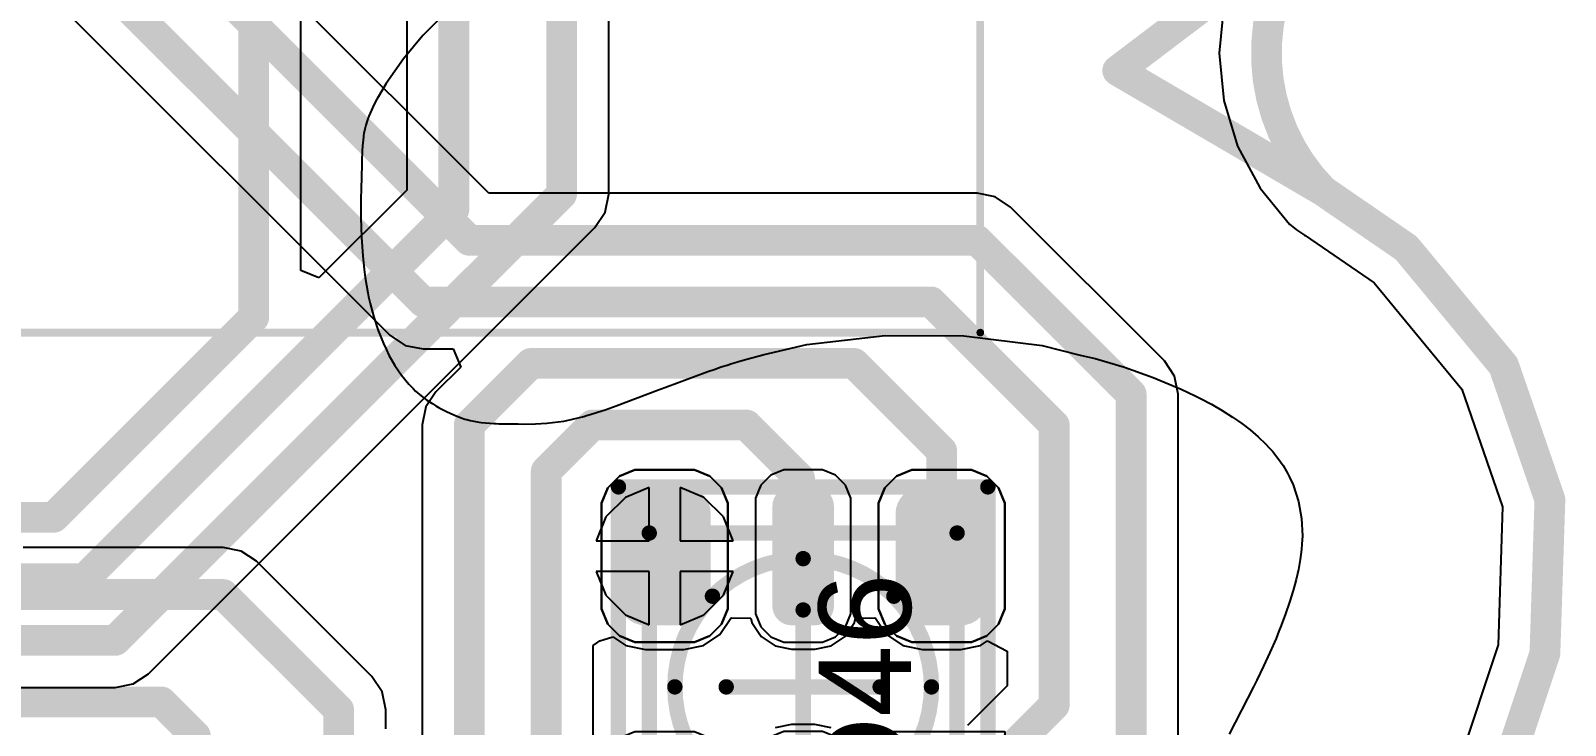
# Model space of a CAD drawing. Header units: inches. Extents: x -30 to 118, y 20 to 51.
# Drawn here: x 107.45 to 117.42, y 26.65 to 31.16 of the extents above; entities that cross this region are included whole.
import ezdxf

# ---------------------------------------------------------------- set-up
doc = ezdxf.new("R2010")
doc.units = ezdxf.units.IN
for name, color, linetype in [('Bottom Courtyard', 56, 'Continuous'), ('Bottom Layer', 5, 'Continuous'), ('Keep-Out Layer', 6, 'Continuous'), ('Mechanical 1', 6, 'Continuous'), ('Top Component Outline', 56, 'Continuous'), ('Top Courtyard', 56, 'Continuous'), ('Top Layer', 1, 'Continuous'), ('Top Overlay', 2, 'Continuous'), ('Top Paste', 8, 'Continuous'), ('Top Solder', 216, 'Continuous'), ('Via Holes', 16, 'Continuous')]:
    doc.layers.add(name, color=color, linetype=linetype)
doc.styles.add('Arial', font='', dxfattribs={"height": 0.2})
doc.styles.get('Arial').set_extended_font_data('Arial')

# ---------------------------------------------------------------- blocks, each defined once
blk = doc.blocks.new('APA_RGB_LED_2020_573')
at = {"layer": 'Top Layer'}
h = blk.add_hatch(color=1, dxfattribs=at)
edge = h.paths.add_edge_path()
edge.add_arc((-1.125, 1.025), 0.125, 90, 180)
edge.add_line((-1.25, 1.025), (-1.25, 0.775))
edge.add_arc((-1.125, 0.775), 0.125, 180, 270)
edge.add_line((-1.125, 0.65), (-0.575, 0.65))
edge.add_arc((-0.575, 0.775), 0.125, 270, 360)
edge.add_line((-0.45, 0.775), (-0.45, 1.025))
edge.add_arc((-0.575, 1.025), 0.125, 0, 90)
edge.add_line((-0.575, 1.15), (-1.125, 1.15))
h = blk.add_hatch(color=1, dxfattribs=at)
edge = h.paths.add_edge_path()
edge.add_arc((0.575, 1.025), 0.125, 90, 180)
edge.add_line((0.45, 1.025), (0.45, 0.775))
edge.add_arc((0.575, 0.775), 0.125, 180, 270)
edge.add_line((0.575, 0.65), (1.125, 0.65))
edge.add_arc((1.125, 0.775), 0.125, 270, 360)
edge.add_line((1.25, 0.775), (1.25, 1.025))
edge.add_arc((1.125, 1.025), 0.125, 0, 90)
edge.add_line((1.125, 1.15), (0.575, 1.15))
h = blk.add_hatch(color=1, dxfattribs=at)
edge = h.paths.add_edge_path()
edge.add_arc((-1.175, 0.075), 0.075, 90, 180)
edge.add_line((-1.25, 0.075), (-1.25, -0.075))
edge.add_arc((-1.175, -0.075), 0.075, 180, 270)
edge.add_line((-1.175, -0.15), (-0.525, -0.15))
edge.add_arc((-0.525, -0.075), 0.075, 270, 360)
edge.add_line((-0.45, -0.075), (-0.45, 0.075))
edge.add_arc((-0.525, 0.075), 0.075, 0, 90)
edge.add_line((-0.525, 0.15), (-1.175, 0.15))
h = blk.add_hatch(color=1, dxfattribs=at)
edge = h.paths.add_edge_path()
edge.add_arc((0.525, 0.075), 0.075, 90, 180)
edge.add_line((0.45, 0.075), (0.45, -0.075))
edge.add_arc((0.525, -0.075), 0.075, 180, 270)
edge.add_line((0.525, -0.15), (1.175, -0.15))
edge.add_arc((1.175, -0.075), 0.075, 270, 360)
edge.add_line((1.25, -0.075), (1.25, 0.075))
edge.add_arc((1.175, 0.075), 0.075, 0, 90)
edge.add_line((1.175, 0.15), (0.525, 0.15))
blk.add_hatch(color=1, dxfattribs=at).paths.add_polyline_path([(-1.25, -0.65), (-0.45, -0.65), (-0.45, -1.15), (-1.25, -1.15)])
h = blk.add_hatch(color=1, dxfattribs=at)
edge = h.paths.add_edge_path()
edge.add_arc((0.575, -0.775), 0.125, 90, 180)
edge.add_line((0.45, -0.775), (0.45, -1.025))
edge.add_arc((0.575, -1.025), 0.125, 180, 270)
edge.add_line((0.575, -1.15), (1.125, -1.15))
edge.add_arc((1.125, -1.025), 0.125, 270, 360)
edge.add_line((1.25, -1.025), (1.25, -0.775))
edge.add_arc((1.125, -0.775), 0.125, 0, 90)
edge.add_line((1.125, -0.65), (0.575, -0.65))
at = {"layer": 'Top Paste'}
h = blk.add_hatch(color=8, dxfattribs=at)
edge = h.paths.add_edge_path()
edge.add_arc((-1.125, 1.025), 0.125, 90, 180)
edge.add_line((-1.25, 1.025), (-1.25, 0.775))
edge.add_arc((-1.125, 0.775), 0.125, 180, 270)
edge.add_line((-1.125, 0.65), (-0.575, 0.65))
edge.add_arc((-0.575, 0.775), 0.125, 270, 360)
edge.add_line((-0.45, 0.775), (-0.45, 1.025))
edge.add_arc((-0.575, 1.025), 0.125, 0, 90)
edge.add_line((-0.575, 1.15), (-1.125, 1.15))
h = blk.add_hatch(color=8, dxfattribs=at)
edge = h.paths.add_edge_path()
edge.add_arc((0.575, 1.025), 0.125, 90, 180)
edge.add_line((0.45, 1.025), (0.45, 0.775))
edge.add_arc((0.575, 0.775), 0.125, 180, 270)
edge.add_line((0.575, 0.65), (1.125, 0.65))
edge.add_arc((1.125, 0.775), 0.125, 270, 360)
edge.add_line((1.25, 0.775), (1.25, 1.025))
edge.add_arc((1.125, 1.025), 0.125, 0, 90)
edge.add_line((1.125, 1.15), (0.575, 1.15))
h = blk.add_hatch(color=8, dxfattribs=at)
edge = h.paths.add_edge_path()
edge.add_arc((-1.175, 0.075), 0.075, 90, 180)
edge.add_line((-1.25, 0.075), (-1.25, -0.075))
edge.add_arc((-1.175, -0.075), 0.075, 180, 270)
edge.add_line((-1.175, -0.15), (-0.525, -0.15))
edge.add_arc((-0.525, -0.075), 0.075, 270, 360)
edge.add_line((-0.45, -0.075), (-0.45, 0.075))
edge.add_arc((-0.525, 0.075), 0.075, 0, 90)
edge.add_line((-0.525, 0.15), (-1.175, 0.15))
h = blk.add_hatch(color=8, dxfattribs=at)
edge = h.paths.add_edge_path()
edge.add_arc((0.525, 0.075), 0.075, 90, 180)
edge.add_line((0.45, 0.075), (0.45, -0.075))
edge.add_arc((0.525, -0.075), 0.075, 180, 270)
edge.add_line((0.525, -0.15), (1.175, -0.15))
edge.add_arc((1.175, -0.075), 0.075, 270, 360)
edge.add_line((1.25, -0.075), (1.25, 0.075))
edge.add_arc((1.175, 0.075), 0.075, 0, 90)
edge.add_line((1.175, 0.15), (0.525, 0.15))
blk.add_hatch(color=8, dxfattribs=at).paths.add_polyline_path([(-1.25, -0.65), (-0.45, -0.65), (-0.45, -1.15), (-1.25, -1.15)])
h = blk.add_hatch(color=8, dxfattribs=at)
edge = h.paths.add_edge_path()
edge.add_arc((0.575, -0.775), 0.125, 90, 180)
edge.add_line((0.45, -0.775), (0.45, -1.025))
edge.add_arc((0.575, -1.025), 0.125, 180, 270)
edge.add_line((0.575, -1.15), (1.125, -1.15))
edge.add_arc((1.125, -1.025), 0.125, 270, 360)
edge.add_line((1.25, -1.025), (1.25, -0.775))
edge.add_arc((1.125, -0.775), 0.125, 0, 90)
edge.add_line((1.125, -0.65), (0.575, -0.65))
at = {"layer": 'Top Solder'}
h = blk.add_hatch(color=216, dxfattribs=at)
edge = h.paths.add_edge_path()
edge.add_arc((-1.125, 1.025), 0.175, 90, 180)
edge.add_line((-1.3, 1.025), (-1.3, 0.775))
edge.add_arc((-1.125, 0.775), 0.175, 180, 270)
edge.add_line((-1.125, 0.6), (-0.575, 0.6))
edge.add_arc((-0.575, 0.775), 0.175, 270, 360)
edge.add_line((-0.4, 0.775), (-0.4, 1.025))
edge.add_arc((-0.575, 1.025), 0.175, 0, 90)
edge.add_line((-0.575, 1.2), (-1.125, 1.2))
h = blk.add_hatch(color=216, dxfattribs=at)
edge = h.paths.add_edge_path()
edge.add_arc((0.575, 1.025), 0.175, 90, 180)
edge.add_line((0.4, 1.025), (0.4, 0.775))
edge.add_arc((0.575, 0.775), 0.175, 180, 270)
edge.add_line((0.575, 0.6), (1.125, 0.6))
edge.add_arc((1.125, 0.775), 0.175, 270, 360)
edge.add_line((1.3, 0.775), (1.3, 1.025))
edge.add_arc((1.125, 1.025), 0.175, 0, 90)
edge.add_line((1.125, 1.2), (0.575, 1.2))
h = blk.add_hatch(color=216, dxfattribs=at)
edge = h.paths.add_edge_path()
edge.add_arc((-1.175, 0.075), 0.125, 90, 180)
edge.add_line((-1.3, 0.075), (-1.3, -0.075))
edge.add_arc((-1.175, -0.075), 0.125, 180, 270)
edge.add_line((-1.175, -0.2), (-0.525, -0.2))
edge.add_arc((-0.525, -0.075), 0.125, 270, 360)
edge.add_line((-0.4, -0.075), (-0.4, 0.075))
edge.add_arc((-0.525, 0.075), 0.125, 0, 90)
edge.add_line((-0.525, 0.2), (-1.175, 0.2))
h = blk.add_hatch(color=216, dxfattribs=at)
edge = h.paths.add_edge_path()
edge.add_arc((0.525, 0.075), 0.125, 90, 180)
edge.add_line((0.4, 0.075), (0.4, -0.075))
edge.add_arc((0.525, -0.075), 0.125, 180, 270)
edge.add_line((0.525, -0.2), (1.175, -0.2))
edge.add_arc((1.175, -0.075), 0.125, 270, 360)
edge.add_line((1.3, -0.075), (1.3, 0.075))
edge.add_arc((1.175, 0.075), 0.125, 0, 90)
edge.add_line((1.175, 0.2), (0.525, 0.2))
blk.add_hatch(color=216, dxfattribs=at).paths.add_polyline_path([(-1.3, -0.6), (-0.4, -0.6), (-0.4, -1.2), (-1.3, -1.2)])
h = blk.add_hatch(color=216, dxfattribs=at)
edge = h.paths.add_edge_path()
edge.add_arc((0.575, -0.775), 0.175, 90, 180)
edge.add_line((0.4, -0.775), (0.4, -1.025))
edge.add_arc((0.575, -1.025), 0.175, 180, 270)
edge.add_line((0.575, -1.2), (1.125, -1.2))
edge.add_arc((1.125, -1.025), 0.175, 270, 360)
edge.add_line((1.3, -1.025), (1.3, -0.775))
edge.add_arc((1.125, -0.775), 0.175, 0, 90)
edge.add_line((1.125, -0.6), (0.575, -0.6))
at = {"layer": 'Top Component Outline'}
for points in [[(-1, 1, 0.1, 0.1, 0), (-1, -1, 0.1, 0.1, 0)], [(-1, 1, 0.1, 0.1, 0), (1, 1, 0.1, 0.1, 0)], [(1, 1, 0.1, 0.1, 0), (1, -1, 0.1, 0.1, 0)], [(-1, -1, 0.1, 0.1, 0), (1, -1, 0.1, 0.1, 0)]]:
    blk.add_lwpolyline(points, format="xyseb", dxfattribs=at)
for points in [[(-1.025, 1, 0.05, 0.05, 1), (-0.975, 1, 0.05, 0.05, 1)], [(-1.025, 1, 0.05, 0.05, 1), (-0.975, 1, 0.05, 0.05, 1)], [(0.975, 1, 0.05, 0.05, 1), (1.025, 1, 0.05, 0.05, 1)], [(0.975, 1, 0.05, 0.05, 1), (1.025, 1, 0.05, 0.05, 1)], [(-1.025, -1, 0.05, 0.05, 1), (-0.975, -1, 0.05, 0.05, 1)], [(-1.025, -1, 0.05, 0.05, 1), (-0.975, -1, 0.05, 0.05, 1)], [(0.975, -1, 0.05, 0.05, 1), (1.025, -1, 0.05, 0.05, 1)], [(0.975, -1, 0.05, 0.05, 1), (1.025, -1, 0.05, 0.05, 1)]]:
    blk.add_lwpolyline(points, format="xyseb", close=True, dxfattribs=at)
at = {"layer": 'Top Courtyard'}
for points in [[(-1.3, 1.2, 0.1, 0.1, 0), (1.3, 1.2, 0.1, 0.1, 0)], [(-1.3, 1.2, 0.1, 0.1, 0), (-1.3, -1.2, 0.1, 0.1, 0)], [(1.3, 1.2, 0.1, 0.1, 0), (1.3, -1.2, 0.1, 0.1, 0)], [(0, 0.5, 0.1, 0.1, 0), (0, -0.5, 0.1, 0.1, 0)], [(-0.5, 0, 0.1, 0.1, 0), (0.5, 0, 0.1, 0.1, 0)], [(-1.3, -1.2, 0.1, 0.1, 0), (1.3, -1.2, 0.1, 0.1, 0)]]:
    blk.add_lwpolyline(points, format="xyseb", dxfattribs=at)
for points in [[(-1.325, 1.2, 0.05, 0.05, 1), (-1.275, 1.2, 0.05, 0.05, 1)], [(-1.325, 1.2, 0.05, 0.05, 1), (-1.275, 1.2, 0.05, 0.05, 1)], [(1.275, 1.2, 0.05, 0.05, 1), (1.325, 1.2, 0.05, 0.05, 1)], [(1.275, 1.2, 0.05, 0.05, 1), (1.325, 1.2, 0.05, 0.05, 1)], [(-0.025, 0.5, 0.05, 0.05, 1), (0.025, 0.5, 0.05, 0.05, 1)], [(-0.525, 0, 0.05, 0.05, 1), (-0.475, 0, 0.05, 0.05, 1)], [(0.475, 0, 0.05, 0.05, 1), (0.525, 0, 0.05, 0.05, 1)], [(-0.025, -0.5, 0.05, 0.05, 1), (0.025, -0.5, 0.05, 0.05, 1)], [(-1.325, -1.2, 0.05, 0.05, 1), (-1.275, -1.2, 0.05, 0.05, 1)], [(-1.325, -1.2, 0.05, 0.05, 1), (-1.275, -1.2, 0.05, 0.05, 1)], [(1.275, -1.2, 0.05, 0.05, 1), (1.325, -1.2, 0.05, 0.05, 1)], [(1.275, -1.2, 0.05, 0.05, 1), (1.325, -1.2, 0.05, 0.05, 1)]]:
    blk.add_lwpolyline(points, format="xyseb", close=True, dxfattribs=at)
at = {"layer": 'Top Overlay'}
for p, q in [((-1.2929, 1.2689), (-1.1937, 1.31)), ((-1.1937, 1.31), (-1.14, 1.31)), ((-1.14, 1.31), (-1.14, 1.31)), ((-1.14, 1.31), (-0.56, 1.31)), ((-0.56, 1.31), (-0.5063, 1.31)), ((-0.5063, 1.31), (-0.4071, 1.2689)), ((0.4071, 1.2689), (0.5063, 1.31)), ((0.5063, 1.31), (0.56, 1.31)), ((0.56, 1.31), (0.56, 1.31)), ((0.56, 1.31), (1.14, 1.31)), ((1.14, 1.31), (1.1937, 1.31)), ((1.1937, 1.31), (1.2929, 1.2689)), ((-1.3689, 1.1929), (-1.2929, 1.2689)), ((-0.4071, 1.2689), (-0.3311, 1.1929)), ((0.3311, 1.1929), (0.4071, 1.2689)), ((1.2929, 1.2689), (1.3689, 1.1929)), ((-1.41, 1.0937), (-1.3689, 1.1929)), ((-0.3311, 1.1929), (-0.29, 1.0937)), ((0.29, 1.0937), (0.3311, 1.1929)), ((1.3689, 1.1929), (1.41, 1.0937)), ((-1.41, 1.04), (-1.41, 1.0937)), ((-1.41, 0.76), (-1.41, 1.04)), ((-0.29, 1.0937), (-0.29, 1.04)), ((-0.29, 1.04), (-0.29, 1.04)), ((-0.29, 1.04), (-0.29, 0.76)), ((0.29, 1.04), (0.29, 1.0937)), ((0.29, 0.76), (0.29, 1.04)), ((1.41, 1.0937), (1.41, 1.04)), ((1.41, 1.04), (1.41, 1.04)), ((1.41, 1.04), (1.41, 0.76)), ((-1.41, 0.76), (-1.41, 0.76)), ((-1.41, 0.7063), (-1.41, 0.76)), ((-1.3689, 0.6071), (-1.41, 0.7063)), ((-0.29, 0.7063), (-0.3311, 0.6071)), ((-0.29, 0.76), (-0.29, 0.7063)), ((0.29, 0.76), (0.29, 0.76)), ((0.29, 0.7063), (0.29, 0.76)), ((0.3311, 0.6071), (0.29, 0.7063)), ((1.41, 0.7063), (1.3689, 0.6071)), ((1.41, 0.76), (1.41, 0.7063)), ((-1.2929, 0.5311), (-1.3689, 0.6071)), ((-0.3311, 0.6071), (-0.4071, 0.5311)), ((0.4071, 0.5311), (0.3311, 0.6071)), ((1.3689, 0.6071), (1.2929, 0.5311)), ((-1.1937, 0.49), (-1.2929, 0.5311)), ((-0.4071, 0.5311), (-0.5063, 0.49)), ((0.5063, 0.49), (0.4071, 0.5311)), ((1.2929, 0.5311), (1.1937, 0.49)), ((-1.14, 0.49), (-1.1937, 0.49)), ((-0.56, 0.49), (-1.14, 0.49)), ((-0.5063, 0.49), (-0.56, 0.49)), ((-0.56, 0.49), (-0.56, 0.49)), ((0.56, 0.49), (0.5063, 0.49)), ((1.14, 0.49), (0.56, 0.49)), ((1.1937, 0.49), (1.14, 0.49)), ((1.14, 0.49), (1.14, 0.49)), ((-1.2258, 0.31), (-1.3103, 0.275)), ((-1.18, 0.31), (-1.2258, 0.31)), ((-0.52, 0.31), (-1.18, 0.31)), ((-0.4743, 0.31), (-0.52, 0.31)), ((-0.52, 0.31), (-0.52, 0.31)), ((-0.3897, 0.275), (-0.4743, 0.31)), ((0.4742, 0.31), (0.3897, 0.275)), ((0.52, 0.31), (0.4742, 0.31)), ((1.18, 0.31), (0.52, 0.31)), ((1.2258, 0.31), (1.18, 0.31)), ((1.18, 0.31), (1.18, 0.31)), ((1.3103, 0.275), (1.2258, 0.31)), ((-1.375, 0.2103), (-1.41, 0.1258)), ((-1.3103, 0.275), (-1.375, 0.2103)), ((-0.325, 0.2103), (-0.3897, 0.275)), ((-0.29, 0.1258), (-0.325, 0.2103)), ((0.325, 0.2103), (0.29, 0.1258)), ((0.3897, 0.275), (0.325, 0.2103)), ((1.375, 0.2103), (1.3103, 0.275)), ((1.41, 0.1258), (1.375, 0.2103)), ((-1.41, 0.1258), (-1.41, 0.08)), ((-0.29, 0.08), (-0.29, 0.1258)), ((0.29, 0.1258), (0.29, 0.08)), ((1.41, 0.08), (1.41, 0.1258)), ((-1.41, 0.08), (-1.41, -0.08)), ((-1.41, 0.08), (-1.41, 0.08)), ((-0.29, -0.08), (-0.29, 0.08)), ((0.29, 0.08), (0.29, -0.08)), ((0.29, 0.08), (0.29, 0.08)), ((1.41, -0.08), (1.41, 0.08)), ((-1.41, -0.08), (-1.41, -0.1257)), ((-0.29, -0.1257), (-0.29, -0.08)), ((-0.29, -0.08), (-0.29, -0.08)), ((0.29, -0.08), (0.29, -0.1257)), ((1.41, -0.1257), (1.41, -0.08)), ((1.41, -0.08), (1.41, -0.08)), ((-1.41, -0.1257), (-1.375, -0.2103)), ((-0.325, -0.2103), (-0.29, -0.1257)), ((0.29, -0.1257), (0.325, -0.2103)), ((1.375, -0.2103), (1.41, -0.1257)), ((-1.375, -0.2103), (-1.3103, -0.275)), ((-1.3103, -0.275), (-1.2258, -0.31)), ((-0.4743, -0.31), (-0.3897, -0.275)), ((-0.3897, -0.275), (-0.325, -0.2103)), ((0.325, -0.2103), (0.3897, -0.275)), ((0.3897, -0.275), (0.4742, -0.31)), ((1.2258, -0.31), (1.3103, -0.275)), ((1.3103, -0.275), (1.375, -0.2103)), ((-1.2258, -0.31), (-1.18, -0.31)), ((-1.18, -0.31), (-1.18, -0.31)), ((-1.18, -0.31), (-0.52, -0.31)), ((-0.52, -0.31), (-0.4743, -0.31)), ((0.4742, -0.31), (0.52, -0.31)), ((0.52, -0.31), (0.52, -0.31)), ((0.52, -0.31), (1.18, -0.31)), ((1.18, -0.31), (1.2258, -0.31)), ((-1.41, -1.31), (-1.41, -0.49)), ((-1.41, -0.49), (-0.29, -0.49)), ((-0.29, -0.49), (-0.29, -1.31)), ((0.4071, -0.5311), (0.5063, -0.49)), ((0.5063, -0.49), (0.56, -0.49)), ((0.56, -0.49), (0.56, -0.49)), ((0.56, -0.49), (1.14, -0.49)), ((1.14, -0.49), (1.1937, -0.49)), ((1.1937, -0.49), (1.2929, -0.5311)), ((0.3311, -0.6071), (0.4071, -0.5311)), ((1.2929, -0.5311), (1.3689, -0.6071)), ((0.29, -0.7063), (0.3311, -0.6071)), ((1.3689, -0.6071), (1.41, -0.7063)), ((0.29, -0.76), (0.29, -0.7063)), ((0.29, -1.04), (0.29, -0.76)), ((1.41, -0.7063), (1.41, -0.76)), ((1.41, -0.76), (1.41, -0.76)), ((1.41, -0.76), (1.41, -1.04)), ((0.29, -1.04), (0.29, -1.04)), ((0.29, -1.0937), (0.29, -1.04)), ((0.3311, -1.1929), (0.29, -1.0937)), ((1.41, -1.0937), (1.3689, -1.1929)), ((1.41, -1.04), (1.41, -1.0937)), ((0.4071, -1.2689), (0.3311, -1.1929)), ((1.3689, -1.1929), (1.2929, -1.2689)), ((0.5063, -1.31), (0.4071, -1.2689)), ((1.2929, -1.2689), (1.1937, -1.31)), ((-0.29, -1.31), (-1.41, -1.31)), ((0.56, -1.31), (0.5063, -1.31)), ((1.14, -1.31), (0.56, -1.31)), ((1.1937, -1.31), (1.14, -1.31)), ((1.14, -1.31), (1.14, -1.31))]:
    blk.add_line(p, q, dxfattribs=at)
at = {"layer": 'Top Courtyard', "style": 'Arial'}
blk.add_text('D46', height=0.6, dxfattribs=at).set_placement((-0.8, -0.7))
blk = doc.blocks.new('GCT_MEM2085_00_115_00_A_REV0_2_B_600')
at = {"layer": 'Bottom Courtyard'}
for points in [[(6.2, 11.62, 0.05, 0.05, 0), (-6.2, 11.62, 0.05, 0.05, 0)], [(6.2, -4.48, 0.05, 0.05, 0), (6.2, 11.62, 0.05, 0.05, 0)]]:
    blk.add_lwpolyline(points, format="xyseb", dxfattribs=at)
blk.add_lwpolyline([(6.1875, 11.62, 0.025, 0.025, 1), (6.2125, 11.62, 0.025, 0.025, 1)], format="xyseb", close=True, dxfattribs=at)
blk.add_lwpolyline([(6.1875, 11.62, 0.025, 0.025, 1), (6.2125, 11.62, 0.025, 0.025, 1)], format="xyseb", close=True, dxfattribs=at)

msp = doc.modelspace()

# ---------------------------------------------------------------- hatches: boundary and pattern name
at = {"layer": 'Bottom Layer'}
h = msp.add_hatch(color=5, dxfattribs=at)
edge = h.paths.add_edge_path()
edge.add_arc((111.5692, 27.7478), 0.3, 0, 360)
at = {"layer": 'Top Layer'}
h = msp.add_hatch(color=1, dxfattribs=at)
edge = h.paths.add_edge_path()
edge.add_arc((111.5692, 27.7478), 0.3, 0, 360)
at = {"layer": 'Via Holes'}
h = msp.add_hatch(color=7, dxfattribs=at)
edge = h.paths.add_edge_path()
edge.add_arc((111.5692, 27.7478), 0.15, 0, 360)

# ---------------------------------------------------------------- linework, layer by layer
at = {"layer": 'Bottom Layer'}
for p, q in [((111.2059, 30.1), (111.2059, 35.37)), ((109.8941, 34.3384), (109.8941, 30.1267)), ((109.2059, 29.6044), (109.2059, 31.9)), ((115.2012, 31.3253), (115.1708, 31.0171)), ((115.1708, 31.0171), (115.2012, 30.7089)), ((115.2012, 30.7089), (115.2911, 30.4125)), ((115.2911, 30.4125), (115.4371, 30.1394)), ((109.8941, 30.1267), (109.3232, 29.5558)), ((115.4371, 30.1394), (115.6294, 29.9051)), ((111.1826, 29.9829), (111.2059, 30.1)), ((111.2059, 30.1), (111.2059, 30.1)), ((111.1163, 29.8837), (111.1826, 29.9829)), ((108.2163, 26.9837), (111.1163, 29.8837)), ((115.6294, 29.9051), (115.6294, 29.9051)), ((115.6294, 29.9051), (115.6741, 29.8691)), ((115.6741, 29.8691), (115.7264, 29.8332)), ((115.7264, 29.8332), (115.7265, 29.8332)), ((115.7265, 29.8332), (115.7303, 29.8305)), ((115.7303, 29.8305), (116.1781, 29.5228)), ((109.3232, 29.5558), (109.2059, 29.6044)), ((116.1781, 29.5228), (116.7486, 28.8336)), ((116.7486, 28.8336), (117.0128, 28.0683)), ((111.3143, 28.1293), (111.1877, 28.0027)), ((111.4692, 28.1934), (111.3143, 28.1293)), ((111.4692, 27.8478), (111.4692, 28.1934)), ((111.8241, 28.1293), (111.6692, 28.1934)), ((111.6692, 28.1934), (111.6692, 27.8478)), ((111.9507, 28.0027), (111.8241, 28.1293)), ((117.0128, 28.0683), (116.9837, 27.1707)), ((111.1877, 28.0027), (111.1236, 27.8478)), ((112.0149, 27.8478), (111.9507, 28.0027)), ((111.1236, 27.8478), (111.4692, 27.8478)), ((111.6692, 27.8478), (112.0149, 27.8478)), ((111.4692, 27.6478), (111.1236, 27.6478)), ((111.1236, 27.6478), (111.1877, 27.4929)), ((111.4692, 27.3021), (111.4692, 27.6478)), ((112.0149, 27.6478), (111.6692, 27.6478)), ((111.6692, 27.6478), (111.6692, 27.3021)), ((111.9507, 27.4929), (112.0149, 27.6478)), ((111.1877, 27.4929), (111.3143, 27.3663)), ((111.8241, 27.3663), (111.9507, 27.4929)), ((111.3143, 27.3663), (111.4692, 27.3021)), ((111.6692, 27.3021), (111.8241, 27.3663)), ((116.9837, 27.1707), (116.6947, 26.3031)), ((108.1171, 26.9174), (108.2163, 26.9837)), ((97.3, 26.8941), (108, 26.8941)), ((108, 26.8941), (108.1171, 26.9174)), ((108, 26.8941), (108, 26.8941))]:
    msp.add_line(p, q, dxfattribs=at)
for points in [[(110.9, 30.1, 0.2, 0.2, 0), (110.9, 35.37, 0.2, 0.2, 0)], [(110.2, 30, 0.2, 0.2, 0), (110.2, 34.5, 0.2, 0.2, 0)], [(108.9, 29.3, 0.2, 0.2, 0), (108.9, 31.9, 0.2, 0.2, 0)], [(108, 27.2, 0.2, 0.2, 0), (110.9, 30.1, 0.2, 0.2, 0)], [(107.8, 27.6, 0.2, 0.2, 0), (110.2, 30, 0.2, 0.2, 0)], [(107.6, 28, 0.2, 0.2, 0), (108.9, 29.3, 0.2, 0.2, 0)], [(97.7, 28, 0.2, 0.2, 0), (107.6, 28, 0.2, 0.2, 0)], [(97.5, 27.6, 0.2, 0.2, 0), (107.8, 27.6, 0.2, 0.2, 0)], [(97.3, 27.2, 0.2, 0.2, 0), (108, 27.2, 0.2, 0.2, 0)]]:
    msp.add_lwpolyline(points, format="xyseb", dxfattribs=at)
for points in [[(110.85, 30.1, 0.1, 0.1, 1), (110.95, 30.1, 0.1, 0.1, 1)], [(110.85, 30.1, 0.1, 0.1, 1), (110.95, 30.1, 0.1, 0.1, 1)], [(110.15, 30, 0.1, 0.1, 1), (110.25, 30, 0.1, 0.1, 1)], [(110.15, 30, 0.1, 0.1, 1), (110.25, 30, 0.1, 0.1, 1)], [(108.85, 29.3, 0.1, 0.1, 1), (108.95, 29.3, 0.1, 0.1, 1)], [(108.85, 29.3, 0.1, 0.1, 1), (108.95, 29.3, 0.1, 0.1, 1)], [(107.55, 28, 0.1, 0.1, 1), (107.65, 28, 0.1, 0.1, 1)], [(107.55, 28, 0.1, 0.1, 1), (107.65, 28, 0.1, 0.1, 1)], [(107.75, 27.6, 0.1, 0.1, 1), (107.85, 27.6, 0.1, 0.1, 1)], [(107.75, 27.6, 0.1, 0.1, 1), (107.85, 27.6, 0.1, 0.1, 1)], [(107.95, 27.2, 0.1, 0.1, 1), (108.05, 27.2, 0.1, 0.1, 1)], [(107.95, 27.2, 0.1, 0.1, 1), (108.05, 27.2, 0.1, 0.1, 1)]]:
    msp.add_lwpolyline(points, format="xyseb", close=True, dxfattribs=at)
at = {"layer": 'Keep-Out Layer'}
for points in [[(115.8473, 30.1212, 0.2, 0.2, -0.414214), (115.8548, 31.9204, 0.2, 0.2, 0)], [(115.8473, 30.1212, 0.2, 0.2, 0), (116.3865, 29.7507, 0.2, 0.2, 0)], [(116.3865, 29.7507, 0.2, 0.2, 0), (117.0196, 28.9859, 0.2, 0.2, 0)], [(117.0196, 28.9859, 0.2, 0.2, 0), (117.3204, 28.1147, 0.2, 0.2, 0)], [(117.288, 27.1163, 0.2, 0.2, 0), (117.3204, 28.1147, 0.2, 0.2, 0)], [(116.9753, 26.1776, 0.2, 0.2, 0), (117.288, 27.1163, 0.2, 0.2, 0)]]:
    msp.add_lwpolyline(points, format="xyseb", dxfattribs=at)
for points in [[(115.7973, 30.1212, 0.1, 0.1, 1), (115.8973, 30.1212, 0.1, 0.1, 1)], [(115.7973, 30.1212, 0.1, 0.1, 1), (115.8973, 30.1212, 0.1, 0.1, 1)], [(116.3365, 29.7507, 0.1, 0.1, 1), (116.4365, 29.7507, 0.1, 0.1, 1)], [(116.3365, 29.7507, 0.1, 0.1, 1), (116.4365, 29.7507, 0.1, 0.1, 1)], [(116.9696, 28.9859, 0.1, 0.1, 1), (117.0696, 28.9859, 0.1, 0.1, 1)], [(116.9696, 28.9859, 0.1, 0.1, 1), (117.0696, 28.9859, 0.1, 0.1, 1)], [(117.2704, 28.1147, 0.1, 0.1, 1), (117.3704, 28.1147, 0.1, 0.1, 1)], [(117.2704, 28.1147, 0.1, 0.1, 1), (117.3704, 28.1147, 0.1, 0.1, 1)], [(117.238, 27.1163, 0.1, 0.1, 1), (117.338, 27.1163, 0.1, 0.1, 1)], [(117.238, 27.1163, 0.1, 0.1, 1), (117.338, 27.1163, 0.1, 0.1, 1)]]:
    msp.add_lwpolyline(points, format="xyseb", close=True, dxfattribs=at)
at = {"layer": 'Mechanical 1'}
for points in [[(114.5129, 30.9032, 0.2, 0.2, 0), (115.8548, 31.9204, 0.2, 0.2, 0)], [(114.5129, 30.9032, 0.2, 0.2, 0), (115.8473, 30.1212, 0.2, 0.2, 0)], [(115.8473, 30.1212, 0.2, 0.2, 0), (116.3865, 29.7507, 0.2, 0.2, 0)], [(116.3865, 29.7507, 0.2, 0.2, 0), (117.0196, 28.9859, 0.2, 0.2, 0)], [(117.0196, 28.9859, 0.2, 0.2, 0), (117.3204, 28.1147, 0.2, 0.2, 0)], [(117.288, 27.1163, 0.2, 0.2, 0), (117.3204, 28.1147, 0.2, 0.2, 0)], [(111.8798, 27.4872, 0.1, 0.1, -0.198911), (112.4692, 27.7313, 0.1, 0.1, 0)], [(112.4692, 27.7313, 0.1, 0.1, -0.198911), (113.0586, 27.4872, 0.1, 0.1, 0)], [(111.6357, 26.8978, 0.1, 0.1, -0.198911), (111.8798, 27.4872, 0.1, 0.1, 0)], [(113.0586, 27.4872, 0.1, 0.1, -0.198911), (113.3027, 26.8978, 0.1, 0.1, 0)], [(116.9753, 26.1776, 0.2, 0.2, 0), (117.288, 27.1163, 0.2, 0.2, 0)], [(111.8798, 26.3084, 0.1, 0.1, -0.198911), (111.6357, 26.8978, 0.1, 0.1, 0)], [(113.3027, 26.8978, 0.1, 0.1, -0.198911), (113.0586, 26.3084, 0.1, 0.1, 0)]]:
    msp.add_lwpolyline(points, format="xyseb", dxfattribs=at)
for points in [[(114.4629, 30.9032, 0.1, 0.1, 1), (114.5629, 30.9032, 0.1, 0.1, 1)], [(114.4629, 30.9032, 0.1, 0.1, 1), (114.5629, 30.9032, 0.1, 0.1, 1)], [(115.7973, 30.1212, 0.1, 0.1, 1), (115.8973, 30.1212, 0.1, 0.1, 1)], [(115.7973, 30.1212, 0.1, 0.1, 1), (115.8973, 30.1212, 0.1, 0.1, 1)], [(116.3365, 29.7507, 0.1, 0.1, 1), (116.4365, 29.7507, 0.1, 0.1, 1)], [(116.3365, 29.7507, 0.1, 0.1, 1), (116.4365, 29.7507, 0.1, 0.1, 1)], [(116.9696, 28.9859, 0.1, 0.1, 1), (117.0696, 28.9859, 0.1, 0.1, 1)], [(116.9696, 28.9859, 0.1, 0.1, 1), (117.0696, 28.9859, 0.1, 0.1, 1)], [(117.2704, 28.1147, 0.1, 0.1, 1), (117.3704, 28.1147, 0.1, 0.1, 1)], [(117.2704, 28.1147, 0.1, 0.1, 1), (117.3704, 28.1147, 0.1, 0.1, 1)], [(112.4442, 27.7313, 0.05, 0.05, 1), (112.4942, 27.7313, 0.05, 0.05, 1)], [(112.4442, 27.7313, 0.05, 0.05, 1), (112.4942, 27.7313, 0.05, 0.05, 1)], [(111.8548, 27.4872, 0.05, 0.05, 1), (111.9048, 27.4872, 0.05, 0.05, 1)], [(111.8548, 27.4872, 0.05, 0.05, 1), (111.9048, 27.4872, 0.05, 0.05, 1)], [(113.0336, 27.4872, 0.05, 0.05, 1), (113.0836, 27.4872, 0.05, 0.05, 1)], [(113.0336, 27.4872, 0.05, 0.05, 1), (113.0836, 27.4872, 0.05, 0.05, 1)], [(117.238, 27.1163, 0.1, 0.1, 1), (117.338, 27.1163, 0.1, 0.1, 1)], [(117.238, 27.1163, 0.1, 0.1, 1), (117.338, 27.1163, 0.1, 0.1, 1)], [(111.6107, 26.8978, 0.05, 0.05, 1), (111.6607, 26.8978, 0.05, 0.05, 1)], [(111.6107, 26.8978, 0.05, 0.05, 1), (111.6607, 26.8978, 0.05, 0.05, 1)], [(113.2777, 26.8978, 0.05, 0.05, 1), (113.3277, 26.8978, 0.05, 0.05, 1)], [(113.2777, 26.8978, 0.05, 0.05, 1), (113.3277, 26.8978, 0.05, 0.05, 1)]]:
    msp.add_lwpolyline(points, format="xyseb", close=True, dxfattribs=at)
at = {"layer": 'Top Layer'}
for p, q in [((110.4267, 30.1059), (108.6059, 31.9267)), ((107.5837, 31.3837), (109.7837, 29.1837)), ((115.2012, 31.3253), (115.1708, 31.0171)), ((115.1708, 31.0171), (115.2012, 30.7089)), ((115.2012, 30.7089), (115.2911, 30.4125)), ((115.2911, 30.4125), (115.4371, 30.1394)), ((115.4371, 30.1394), (115.6294, 29.9051)), ((113.6, 30.1059), (110.4267, 30.1059)), ((113.7171, 30.0826), (113.6, 30.1059)), ((113.6, 30.1059), (113.6, 30.1059)), ((113.8163, 30.0163), (113.7171, 30.0826)), ((114.8163, 29.0163), (113.8163, 30.0163)), ((115.6294, 29.9051), (115.6294, 29.9051)), ((115.6294, 29.9051), (115.6741, 29.8691)), ((115.6741, 29.8691), (115.7264, 29.8332)), ((115.7264, 29.8332), (115.7265, 29.8332)), ((115.7265, 29.8332), (115.7303, 29.8305)), ((115.7303, 29.8305), (116.1781, 29.5228)), ((116.1781, 29.5228), (116.7486, 28.8336)), ((109.7837, 29.1837), (109.7837, 29.1837)), ((109.7837, 29.1837), (109.8829, 29.1174)), ((109.8829, 29.1174), (110, 29.0941)), ((110, 29.0941), (110, 29.0941)), ((110, 29.0941), (110.1956, 29.0941)), ((110.1956, 29.0941), (110.2442, 28.9768)), ((114.8826, 28.9171), (114.8163, 29.0163)), ((110.2442, 28.9768), (110.0837, 28.8163)), ((114.9059, 28.8), (114.8826, 28.9171)), ((110.0837, 28.8163), (110.0174, 28.7171)), ((116.7486, 28.8336), (117.0128, 28.0683)), ((110.0174, 28.7171), (109.9941, 28.6)), ((114.9059, 25.8), (114.9059, 28.8)), ((114.9059, 28.8), (114.9059, 28.8)), ((109.9941, 28.6), (109.9941, 28.6)), ((109.9941, 28.6), (109.9941, 26.5273)), ((117.0128, 28.0683), (116.9837, 27.1707)), ((108.7019, 27.804), (107.4013, 27.804)), ((108.819, 27.7807), (108.7019, 27.804)), ((108.7019, 27.804), (108.7019, 27.804)), ((108.9182, 27.7144), (108.819, 27.7807)), ((109.668, 26.9645), (108.9182, 27.7144)), ((111.9285, 27.2385), (111.9998, 27.3451)), ((111.9998, 27.3451), (112.004, 27.3459)), ((112.004, 27.3459), (112.1295, 27.3441)), ((112.1295, 27.3441), (112.1352, 27.3155)), ((112.8033, 27.3155), (112.809, 27.3441)), ((112.809, 27.3441), (112.9345, 27.3459)), ((112.9345, 27.3459), (112.9386, 27.3451)), ((112.9386, 27.3451), (113.0099, 27.2385)), ((111.1491, 27.1967), (111.2329, 27.2231)), ((111.2329, 27.2231), (111.3174, 27.1667)), ((111.821, 27.1667), (111.9285, 27.2385)), ((112.1352, 27.3155), (112.196, 27.2245)), ((112.196, 27.2245), (112.2869, 27.1638)), ((112.6515, 27.1638), (112.7425, 27.2245)), ((112.7425, 27.2245), (112.8033, 27.3155)), ((113.0099, 27.2385), (113.1174, 27.1667)), ((111.1059, 27.1669), (111.1491, 27.1967)), ((111.1059, 26.54), (111.1059, 27.1669)), ((111.3174, 27.1667), (111.4442, 27.1414)), ((111.4442, 27.1414), (111.6942, 27.1414)), ((111.6942, 27.1414), (111.821, 27.1667)), ((112.2869, 27.1638), (112.3942, 27.1424)), ((112.3942, 27.1424), (112.5442, 27.1424)), ((112.5442, 27.1424), (112.6515, 27.1638)), ((113.1174, 27.1667), (113.2442, 27.1414)), ((113.2442, 27.1414), (113.4942, 27.1414)), ((113.4942, 27.1414), (113.621, 27.1667)), ((113.621, 27.1667), (113.6671, 27.1975)), ((113.6671, 27.1975), (113.7941, 27.1296)), ((113.7941, 27.1296), (113.7941, 26.9053)), ((116.9837, 27.1707), (116.6947, 26.3031)), ((109.7344, 26.8653), (109.668, 26.9645)), ((109.668, 26.9645), (109.668, 26.9645)), ((109.7576, 26.7482), (109.7344, 26.8653)), ((113.7941, 26.9053), (113.5366, 26.6478)), ((109.7576, 26.6258), (109.7576, 26.7482)), ((109.7576, 26.7482), (109.7576, 26.7482)), ((112.3942, 26.6532), (112.2869, 26.6318)), ((112.5442, 26.6532), (112.3942, 26.6532)), ((112.6515, 26.6318), (112.5442, 26.6532))]:
    msp.add_line(p, q, dxfattribs=at)
for points in [[(108.3, 31.8, 0.2, 0.2, 0), (110.3, 29.8, 0.2, 0.2, 0)], [(107.8, 31.6, 0.2, 0.2, 0), (110, 29.4, 0.2, 0.2, 0)], [(110.3, 29.8, 0.2, 0.2, 0), (113.6, 29.8, 0.2, 0.2, 0)], [(113.6, 29.8, 0.2, 0.2, 0), (114.6, 28.8, 0.2, 0.2, 0)], [(110, 29.4, 0.2, 0.2, 0), (113.3, 29.4, 0.2, 0.2, 0)], [(113.3, 29.4, 0.2, 0.2, 0), (114.1, 28.6, 0.2, 0.2, 0)], [(110.3, 28.6, 0.2, 0.2, 0), (110.7, 29, 0.2, 0.2, 0)], [(110.7, 29, 0.2, 0.2, 0), (112.8, 29, 0.2, 0.2, 0)], [(112.8, 29, 0.2, 0.2, 0), (113.3692, 28.4308, 0.2, 0.2, 0)], [(114.6, 25.8, 0.2, 0.2, 0), (114.6, 28.8, 0.2, 0.2, 0)], [(110.3, 25.229, 0.2, 0.2, 0), (110.3, 28.6, 0.2, 0.2, 0)], [(110.8, 28.3, 0.2, 0.2, 0), (111.1, 28.6, 0.2, 0.2, 0)], [(111.1, 28.6, 0.2, 0.2, 0), (112.1, 28.6, 0.2, 0.2, 0)], [(112.1, 28.6, 0.2, 0.2, 0), (112.4455, 28.2545, 0.2, 0.2, 0)], [(114.1, 26.7786, 0.2, 0.2, 0), (114.1, 28.6, 0.2, 0.2, 0)], [(113.3692, 27.7478, 0.2, 0.2, 0), (113.3692, 28.4308, 0.2, 0.2, 0)], [(110.8, 24.1, 0.2, 0.2, 0), (110.8, 28.3, 0.2, 0.2, 0)], [(112.4455, 27.7715, 0.2, 0.2, 0), (112.4455, 28.2545, 0.2, 0.2, 0)], [(112.4455, 27.7715, 0.2, 0.2, 0), (112.4692, 27.7478, 0.2, 0.2, 0)], [(106.9513, 27.4981, 0.2, 0.2, 0), (108.7019, 27.4981, 0.2, 0.2, 0)], [(108.7019, 27.4981, 0.2, 0.2, 0), (109.4518, 26.7482, 0.2, 0.2, 0)], [(107.2542, 26.8, 0.2, 0.2, 0), (108.3, 26.8, 0.2, 0.2, 0)], [(108.3, 26.8, 0.2, 0.2, 0), (108.5203, 26.5797, 0.2, 0.2, 0)], [(109.4518, 26.0808, 0.2, 0.2, 0), (109.4518, 26.7482, 0.2, 0.2, 0)], [(113.6538, 26.3324, 0.2, 0.2, 0), (114.1, 26.7786, 0.2, 0.2, 0)], [(108.5203, 26.1122, 0.2, 0.2, 0), (108.5203, 26.5797, 0.2, 0.2, 0)]]:
    msp.add_lwpolyline(points, format="xyseb", dxfattribs=at)
for points in [[(110.25, 29.8, 0.1, 0.1, 1), (110.35, 29.8, 0.1, 0.1, 1)], [(110.25, 29.8, 0.1, 0.1, 1), (110.35, 29.8, 0.1, 0.1, 1)], [(113.55, 29.8, 0.1, 0.1, 1), (113.65, 29.8, 0.1, 0.1, 1)], [(113.55, 29.8, 0.1, 0.1, 1), (113.65, 29.8, 0.1, 0.1, 1)], [(109.95, 29.4, 0.1, 0.1, 1), (110.05, 29.4, 0.1, 0.1, 1)], [(109.95, 29.4, 0.1, 0.1, 1), (110.05, 29.4, 0.1, 0.1, 1)], [(113.25, 29.4, 0.1, 0.1, 1), (113.35, 29.4, 0.1, 0.1, 1)], [(113.25, 29.4, 0.1, 0.1, 1), (113.35, 29.4, 0.1, 0.1, 1)], [(110.65, 29, 0.1, 0.1, 1), (110.75, 29, 0.1, 0.1, 1)], [(110.65, 29, 0.1, 0.1, 1), (110.75, 29, 0.1, 0.1, 1)], [(112.75, 29, 0.1, 0.1, 1), (112.85, 29, 0.1, 0.1, 1)], [(112.75, 29, 0.1, 0.1, 1), (112.85, 29, 0.1, 0.1, 1)], [(114.55, 28.8, 0.1, 0.1, 1), (114.65, 28.8, 0.1, 0.1, 1)], [(114.55, 28.8, 0.1, 0.1, 1), (114.65, 28.8, 0.1, 0.1, 1)], [(110.25, 28.6, 0.1, 0.1, 1), (110.35, 28.6, 0.1, 0.1, 1)], [(110.25, 28.6, 0.1, 0.1, 1), (110.35, 28.6, 0.1, 0.1, 1)], [(111.05, 28.6, 0.1, 0.1, 1), (111.15, 28.6, 0.1, 0.1, 1)], [(111.05, 28.6, 0.1, 0.1, 1), (111.15, 28.6, 0.1, 0.1, 1)], [(112.05, 28.6, 0.1, 0.1, 1), (112.15, 28.6, 0.1, 0.1, 1)], [(112.05, 28.6, 0.1, 0.1, 1), (112.15, 28.6, 0.1, 0.1, 1)], [(114.05, 28.6, 0.1, 0.1, 1), (114.15, 28.6, 0.1, 0.1, 1)], [(114.05, 28.6, 0.1, 0.1, 1), (114.15, 28.6, 0.1, 0.1, 1)], [(113.3192, 28.4308, 0.1, 0.1, 1), (113.4192, 28.4308, 0.1, 0.1, 1)], [(113.3192, 28.4308, 0.1, 0.1, 1), (113.4192, 28.4308, 0.1, 0.1, 1)], [(110.75, 28.3, 0.1, 0.1, 1), (110.85, 28.3, 0.1, 0.1, 1)], [(110.75, 28.3, 0.1, 0.1, 1), (110.85, 28.3, 0.1, 0.1, 1)], [(112.3955, 28.2545, 0.1, 0.1, 1), (112.4955, 28.2545, 0.1, 0.1, 1)], [(112.3955, 28.2545, 0.1, 0.1, 1), (112.4955, 28.2545, 0.1, 0.1, 1)], [(112.3955, 27.7715, 0.1, 0.1, 1), (112.4955, 27.7715, 0.1, 0.1, 1)], [(112.3955, 27.7715, 0.1, 0.1, 1), (112.4955, 27.7715, 0.1, 0.1, 1)], [(112.4192, 27.7478, 0.1, 0.1, 1), (112.5192, 27.7478, 0.1, 0.1, 1)], [(113.3192, 27.7478, 0.1, 0.1, 1), (113.4192, 27.7478, 0.1, 0.1, 1)], [(108.6519, 27.4981, 0.1, 0.1, 1), (108.7519, 27.4981, 0.1, 0.1, 1)], [(108.6519, 27.4981, 0.1, 0.1, 1), (108.7519, 27.4981, 0.1, 0.1, 1)], [(108.25, 26.8, 0.1, 0.1, 1), (108.35, 26.8, 0.1, 0.1, 1)], [(108.25, 26.8, 0.1, 0.1, 1), (108.35, 26.8, 0.1, 0.1, 1)], [(109.4018, 26.7482, 0.1, 0.1, 1), (109.5018, 26.7482, 0.1, 0.1, 1)], [(109.4018, 26.7482, 0.1, 0.1, 1), (109.5018, 26.7482, 0.1, 0.1, 1)], [(114.05, 26.7786, 0.1, 0.1, 1), (114.15, 26.7786, 0.1, 0.1, 1)], [(114.05, 26.7786, 0.1, 0.1, 1), (114.15, 26.7786, 0.1, 0.1, 1)], [(108.4703, 26.5797, 0.1, 0.1, 1), (108.5703, 26.5797, 0.1, 0.1, 1)], [(108.4703, 26.5797, 0.1, 0.1, 1), (108.5703, 26.5797, 0.1, 0.1, 1)]]:
    msp.add_lwpolyline(points, format="xyseb", close=True, dxfattribs=at)
at = {"layer": 'Top Overlay'}
for p, q in [((110.1372, 31.2705), (109.9987, 31.1312)), ((109.9987, 31.1312), (109.8728, 30.9803)), ((109.8728, 30.9803), (109.7604, 30.8192)), ((109.7604, 30.8192), (109.7095, 30.7351)), ((109.6997, 30.7174), (109.6811, 30.6815)), ((109.7095, 30.7351), (109.6997, 30.7174)), ((109.648, 30.6077), (109.6406, 30.5889)), ((109.6639, 30.645), (109.648, 30.6077)), ((109.6811, 30.6815), (109.6639, 30.645)), ((109.6206, 30.5226), (109.6153, 30.4954)), ((109.6274, 30.5495), (109.6206, 30.5226)), ((109.6358, 30.5759), (109.6274, 30.5495)), ((109.6406, 30.5889), (109.6358, 30.5759)), ((109.6406, 30.5889), (109.6406, 30.5889)), ((109.6065, 30.4145), (109.6059, 30.4048)), ((109.608, 30.4337), (109.6065, 30.4145)), ((109.6098, 30.4529), (109.608, 30.4337)), ((109.612, 30.4721), (109.6098, 30.4529)), ((109.6132, 30.4817), (109.612, 30.4721)), ((109.6153, 30.4954), (109.6132, 30.4817)), ((109.6015, 30.3075), (109.6011, 30.2935)), ((109.6025, 30.3353), (109.6015, 30.3075)), ((109.6037, 30.3631), (109.6025, 30.3353)), ((109.6051, 30.3909), (109.6037, 30.3631)), ((109.6059, 30.4048), (109.6051, 30.3909)), ((109.6059, 30.4048), (109.6059, 30.4048)), ((109.6011, 30.2935), (109.5974, 30.1336)), ((109.5974, 30.1336), (109.5961, 30.0712)), ((109.5974, 30.1336), (109.5974, 30.1336)), ((109.5961, 30.0712), (109.5964, 29.9464)), ((109.5964, 29.9464), (109.6008, 29.8216)), ((109.6008, 29.8216), (109.6091, 29.697)), ((109.6091, 29.697), (109.6148, 29.6349)), ((109.6148, 29.6349), (109.6176, 29.6095)), ((109.6176, 29.6095), (109.6243, 29.5588)), ((109.6243, 29.5588), (109.6322, 29.5083)), ((109.6322, 29.5083), (109.6414, 29.4581)), ((109.6414, 29.4581), (109.6464, 29.433)), ((109.6464, 29.433), (109.6562, 29.3886)), ((109.6562, 29.3886), (109.6798, 29.3007)), ((109.6798, 29.3007), (109.7086, 29.2143)), ((109.7086, 29.2143), (109.7424, 29.1299)), ((109.7424, 29.1299), (109.7613, 29.0884)), ((112.244, 29.0637), (112.493, 29.123)), ((112.493, 29.123), (113.0014, 29.1815)), ((113.0014, 29.1815), (113.5131, 29.1792)), ((113.5131, 29.1792), (114.021, 29.1163)), ((114.021, 29.1163), (114.2694, 29.0548)), ((109.7613, 29.0884), (109.778, 29.0538)), ((109.778, 29.0538), (109.816, 28.987)), ((112.0209, 29.004), (112.0485, 29.0125)), ((112.0485, 29.0125), (112.104, 29.0284)), ((112.104, 29.0284), (112.1598, 29.0433)), ((112.1598, 29.0433), (112.2159, 29.0573)), ((112.2159, 29.0573), (112.244, 29.0637)), ((114.2694, 29.0548), (114.3658, 29.0314)), ((114.3658, 29.0314), (114.5558, 28.9748)), ((109.816, 28.987), (109.8595, 28.9237)), ((109.8595, 28.9237), (109.9084, 28.8644)), ((111.6637, 28.8781), (111.7572, 28.9127)), ((111.7572, 28.9127), (111.8509, 28.9466)), ((111.8509, 28.9466), (111.8979, 28.9633)), ((111.8979, 28.9633), (111.9132, 28.9686)), ((111.9132, 28.9686), (111.9438, 28.9791)), ((111.9438, 28.9791), (111.9746, 28.9893)), ((111.9746, 28.9893), (112.0054, 28.9992)), ((112.0054, 28.9992), (112.0209, 29.004)), ((112.0209, 29.004), (112.0209, 29.004)), ((114.5558, 28.9748), (114.7427, 28.9085)), ((109.9084, 28.8644), (109.9347, 28.8363)), ((109.9347, 28.8363), (109.9514, 28.8202)), ((109.9514, 28.8202), (109.9865, 28.7897)), ((111.2533, 28.7247), (111.5238, 28.8252)), ((111.5238, 28.8252), (111.5704, 28.843)), ((111.5238, 28.8252), (111.5238, 28.8252)), ((111.5704, 28.843), (111.6637, 28.8781)), ((114.7427, 28.9085), (114.9259, 28.8327)), ((114.9259, 28.8327), (115.0155, 28.7901)), ((109.9865, 28.7897), (110.0236, 28.7618)), ((110.0236, 28.7618), (110.0626, 28.7365)), ((110.0626, 28.7365), (110.0827, 28.7249)), ((110.0827, 28.7249), (110.1054, 28.712)), ((111.1819, 28.6995), (111.2295, 28.7161)), ((111.2295, 28.7161), (111.2533, 28.7247)), ((115.0155, 28.7901), (115.0515, 28.7726)), ((115.0515, 28.7726), (115.1221, 28.7349)), ((115.1221, 28.7349), (115.1913, 28.6945)), ((110.1054, 28.712), (110.1516, 28.688)), ((110.1516, 28.688), (110.199, 28.6664)), ((110.199, 28.6664), (110.2475, 28.6474)), ((110.2475, 28.6474), (110.2721, 28.6388)), ((110.2721, 28.6388), (110.2834, 28.6355)), ((110.2834, 28.6355), (110.3062, 28.6296)), ((110.3062, 28.6296), (110.3291, 28.6245)), ((110.3291, 28.6245), (110.3522, 28.6204)), ((110.3522, 28.6204), (110.3638, 28.6186)), ((110.3638, 28.6186), (110.3776, 28.6168)), ((110.3776, 28.6168), (110.4051, 28.6137)), ((110.4051, 28.6137), (110.4327, 28.6113)), ((110.8043, 28.6121), (110.8782, 28.6202)), ((110.8782, 28.6202), (110.9149, 28.6254)), ((110.9149, 28.6254), (110.9335, 28.6289)), ((110.9335, 28.6289), (110.9704, 28.6368)), ((110.9704, 28.6368), (111.0072, 28.6456)), ((111.0072, 28.6456), (111.0436, 28.6555)), ((111.0436, 28.6555), (111.0617, 28.6609)), ((111.0617, 28.6609), (111.0859, 28.6682)), ((111.0859, 28.6682), (111.134, 28.6835)), ((111.134, 28.6835), (111.1819, 28.6995)), ((115.1913, 28.6945), (115.2588, 28.6515)), ((115.2588, 28.6515), (115.2917, 28.6287)), ((115.2917, 28.6287), (115.3197, 28.6094)), ((110.4327, 28.6113), (110.4604, 28.6096)), ((110.4604, 28.6096), (110.4742, 28.6091)), ((110.4742, 28.6091), (110.4923, 28.6084)), ((110.4923, 28.6084), (110.5284, 28.6075)), ((110.5284, 28.6075), (110.5645, 28.6069)), ((110.5645, 28.6069), (110.6006, 28.6067)), ((110.6006, 28.6067), (110.6187, 28.6068)), ((110.6187, 28.6068), (110.6559, 28.6062)), ((110.6559, 28.6062), (110.7301, 28.6075)), ((110.7301, 28.6075), (110.8043, 28.6121)), ((115.3197, 28.6094), (115.3736, 28.5678)), ((115.3736, 28.5678), (115.4252, 28.5234)), ((115.4252, 28.5234), (115.4743, 28.4763)), ((115.4743, 28.4763), (115.4975, 28.4514)), ((115.4975, 28.4514), (115.5174, 28.4303)), ((115.5174, 28.4303), (115.5538, 28.3851)), ((115.5538, 28.3851), (115.5866, 28.3372)), ((115.5866, 28.3372), (115.6157, 28.287)), ((111.2763, 28.2667), (111.2003, 28.1907)), ((111.3755, 28.3078), (111.2763, 28.2667)), ((111.7629, 28.3078), (111.3755, 28.3078)), ((111.8622, 28.2667), (111.7629, 28.3078)), ((111.9381, 28.1907), (111.8622, 28.2667)), ((112.2589, 28.2728), (112.1942, 28.2081)), ((112.3435, 28.3078), (112.2589, 28.2728)), ((112.595, 28.3078), (112.3435, 28.3078)), ((112.6795, 28.2728), (112.595, 28.3078)), ((112.7442, 28.2081), (112.6795, 28.2728)), ((113.0763, 28.2667), (113.0003, 28.1907)), ((113.1755, 28.3078), (113.0763, 28.2667)), ((113.5629, 28.3078), (113.1755, 28.3078)), ((113.6622, 28.2667), (113.5629, 28.3078)), ((113.7381, 28.1907), (113.6622, 28.2667)), ((115.6157, 28.287), (115.6283, 28.2609)), ((115.6283, 28.2609), (115.6283, 28.2609)), ((115.6283, 28.2609), (115.6523, 28.2101)), ((111.2003, 28.1907), (111.1592, 28.0915)), ((111.9792, 28.0915), (111.9381, 28.1907)), ((112.1942, 28.2081), (112.1592, 28.1235)), ((112.1592, 28.1235), (112.1592, 28.0778)), ((112.7792, 28.1235), (112.7442, 28.2081)), ((112.7792, 28.0778), (112.7792, 28.1235)), ((113.0003, 28.1907), (112.9592, 28.0915)), ((113.7792, 28.0915), (113.7381, 28.1907)), ((115.6523, 28.2101), (115.6867, 28.1032)), ((111.1592, 28.0915), (111.1592, 28.0378)), ((111.1592, 28.0378), (111.1592, 27.4578)), ((111.9792, 28.0378), (111.9792, 28.0915)), ((111.9792, 27.4578), (111.9792, 28.0378)), ((112.1592, 28.0778), (112.1592, 27.4178)), ((112.7792, 27.4178), (112.7792, 28.0778)), ((112.9592, 28.0915), (112.9592, 28.0378)), ((112.9592, 28.0378), (112.9592, 27.4578)), ((113.7792, 28.0378), (113.7792, 28.0915)), ((113.7792, 27.4578), (113.7792, 28.0378)), ((115.6867, 28.1032), (115.707, 27.9927)), ((115.707, 27.9927), (115.7129, 27.8805)), ((115.7085, 27.8245), (115.7061, 27.7915)), ((115.7129, 27.8805), (115.7085, 27.8245)), ((115.6981, 27.7257), (115.6869, 27.6605)), ((115.7061, 27.7915), (115.6981, 27.7257)), ((115.6869, 27.6605), (115.6726, 27.5958)), ((115.6533, 27.525), (115.6297, 27.4479)), ((115.6639, 27.5639), (115.6533, 27.525)), ((115.6726, 27.5958), (115.6639, 27.5639)), ((111.1592, 27.4578), (111.1592, 27.4041)), ((111.9792, 27.4041), (111.9792, 27.4578)), ((112.1592, 27.4178), (112.1592, 27.372)), ((112.7792, 27.372), (112.7792, 27.4178)), ((112.9592, 27.4578), (112.9592, 27.4041)), ((113.7792, 27.4041), (113.7792, 27.4578)), ((115.6297, 27.4479), (115.6037, 27.3716)), ((111.1592, 27.4041), (111.2003, 27.3048)), ((111.9381, 27.3048), (111.9792, 27.4041)), ((112.1592, 27.372), (112.1942, 27.2875)), ((112.7442, 27.2875), (112.7792, 27.372)), ((112.9592, 27.4041), (113.0003, 27.3048)), ((113.7381, 27.3048), (113.7792, 27.4041)), ((115.6037, 27.3716), (115.5753, 27.2962)), ((111.2003, 27.3048), (111.2763, 27.2289)), ((111.2763, 27.2289), (111.3755, 27.1878)), ((111.7629, 27.1878), (111.8622, 27.2289)), ((111.8622, 27.2289), (111.9381, 27.3048)), ((112.1942, 27.2875), (112.2589, 27.2228)), ((112.2589, 27.2228), (112.3435, 27.1878)), ((112.595, 27.1878), (112.6795, 27.2228)), ((112.6795, 27.2228), (112.7442, 27.2875)), ((113.0003, 27.3048), (113.0763, 27.2289)), ((113.0763, 27.2289), (113.1755, 27.1878)), ((113.5629, 27.1878), (113.6622, 27.2289)), ((113.6622, 27.2289), (113.7381, 27.3048)), ((115.5599, 27.259), (115.541, 27.2131)), ((115.5753, 27.2962), (115.5599, 27.259)), ((111.3755, 27.1878), (111.7629, 27.1878)), ((112.3435, 27.1878), (112.595, 27.1878)), ((113.1755, 27.1878), (113.5629, 27.1878)), ((115.5015, 27.1219), (115.4602, 27.0316)), ((115.541, 27.2131), (115.5015, 27.1219)), ((115.4602, 27.0316), (115.4171, 26.9421)), ((115.4171, 26.9421), (115.3947, 26.8977)), ((115.3947, 26.8977), (115.237, 26.5909))]:
    msp.add_line(p, q, dxfattribs=at)

# ---------------------------------------------------------------- block references
for name, p, rotation in [('GCT_MEM2085_00_115_00_A_REV0_2_B_600', (102, 35.4), 270), ('APA_RGB_LED_2020_573', (112.4692, 26.8978), 90)]:
    msp.add_blockref(name, p, dxfattribs=dict(rotation=rotation))

doc.saveas('drawing.dxf')
